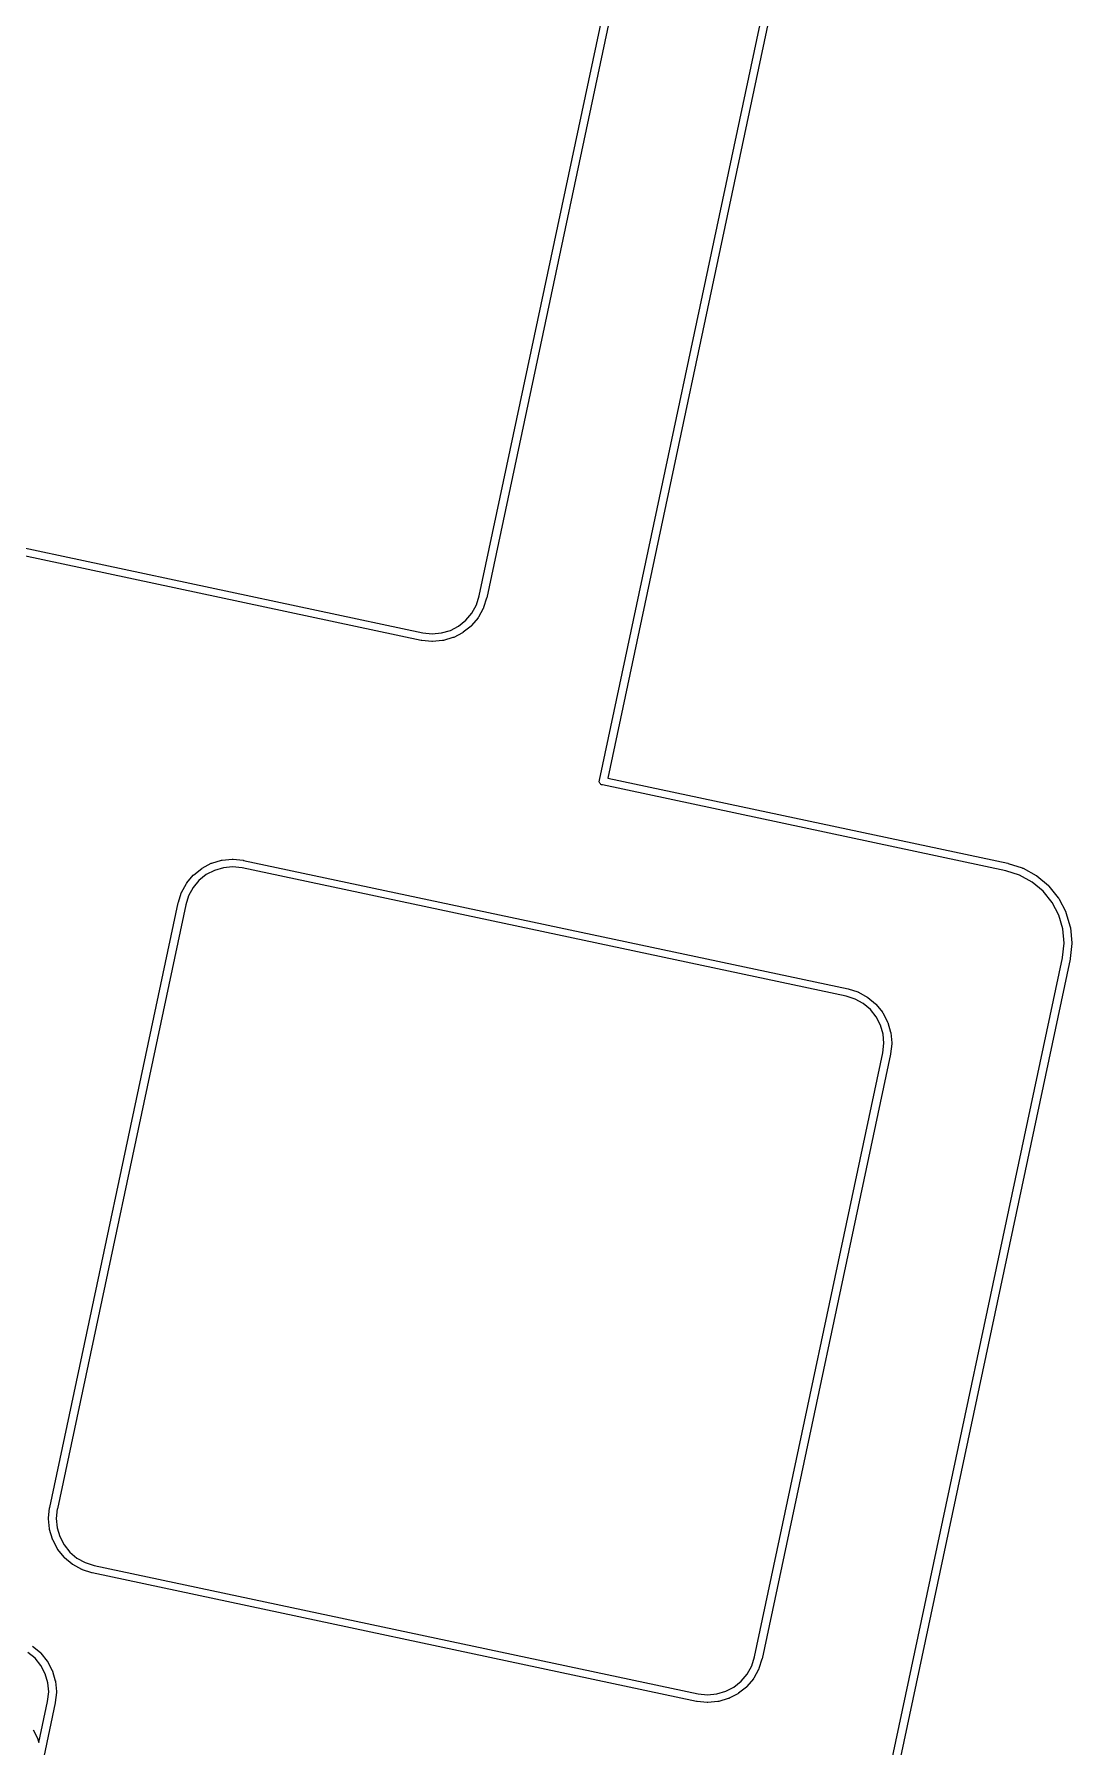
# Model space of a CAD drawing. Extents: x 59 to 2996, y -153 to 1402.
# Drawn here: x 629.68 to 649.84, y 452.36 to 485.63 of the extents above; entities that cross this region are included whole.
import ezdxf

# ---------------------------------------------------------------- set-up
doc = ezdxf.new("R2010")
doc.units = 0
doc.layers.add('BLACK', color=7, linetype='CONTINUOUS')

msp = doc.modelspace()

# ---------------------------------------------------------------- linework, layer by layer
at = {"layer": 'BLACK', "linetype": 'Continuous'}
for p, q in [((640.657, 471.138), (644.305, 488.302)), ((644.452, 488.271), (640.819, 471.177)), ((638.322, 474.717), (640.816, 486.452)), ((640.963, 486.424), (638.467, 474.679)), ((625.49, 476.496), (637.224, 474.001)), ((637.196, 473.854), (625.451, 476.35)), ((638.266, 474.542), (638.322, 474.717)), ((638.063, 474.246), (638.179, 474.384)), ((638.179, 474.384), (638.266, 474.542)), ((638.401, 474.476), (638.307, 474.305)), ((638.404, 474.482), (638.401, 474.476)), ((638.406, 474.489), (638.404, 474.482)), ((638.407, 474.49), (638.406, 474.489)), ((638.466, 474.676), (638.407, 474.49)), ((638.407, 474.49), (638.407, 474.49)), ((638.407, 474.49), (638.407, 474.49)), ((638.467, 474.679), (638.466, 474.676)), ((638.466, 474.676), (638.466, 474.676)), ((637.589, 473.998), (637.763, 474.049)), ((637.763, 474.049), (637.922, 474.133)), ((637.922, 474.133), (638.063, 474.246)), ((638.163, 474.133), (638.011, 474.011)), ((638.168, 474.138), (638.163, 474.133)), ((638.173, 474.143), (638.168, 474.138)), ((638.299, 474.293), (638.173, 474.144)), ((638.173, 474.144), (638.173, 474.144)), ((638.173, 474.144), (638.173, 474.144)), ((638.173, 474.144), (638.173, 474.143)), ((638.303, 474.299), (638.299, 474.293)), ((638.306, 474.304), (638.303, 474.299)), ((638.307, 474.305), (638.306, 474.304)), ((637.2, 473.853), (637.196, 473.854)), ((637.196, 473.854), (637.196, 473.854)), ((637.203, 473.853), (637.2, 473.853)), ((637.206, 473.852), (637.203, 473.853)), ((637.207, 473.852), (637.206, 473.852)), ((637.401, 473.832), (637.207, 473.852)), ((637.224, 474.001), (637.227, 474.001)), ((637.227, 474.001), (637.41, 473.982)), ((637.408, 473.832), (637.401, 473.832)), ((637.415, 473.832), (637.408, 473.832)), ((637.41, 473.982), (637.589, 473.998)), ((637.416, 473.832), (637.415, 473.832)), ((637.61, 473.849), (637.416, 473.832)), ((637.416, 473.832), (637.416, 473.832)), ((637.416, 473.832), (637.416, 473.832)), ((637.617, 473.851), (637.61, 473.849)), ((637.624, 473.852), (637.617, 473.851)), ((637.625, 473.852), (637.624, 473.852)), ((637.812, 473.907), (637.625, 473.852)), ((637.625, 473.852), (637.625, 473.852)), ((637.818, 473.91), (637.812, 473.907)), ((637.825, 473.912), (637.818, 473.91)), ((637.998, 474.003), (637.825, 473.913)), ((637.825, 473.913), (637.825, 473.913)), ((637.825, 473.913), (637.825, 473.913)), ((637.825, 473.913), (637.825, 473.912)), ((638.004, 474.007), (637.998, 474.003)), ((638.01, 474.01), (638.004, 474.007)), ((638.011, 474.011), (638.01, 474.01)), ((638.011, 474.011), (638.011, 474.011)), ((638.011, 474.011), (638.011, 474.011)), ((640.654, 471.12), (640.656, 471.135)), ((640.655, 471.106), (640.654, 471.12)), ((640.655, 471.105), (640.655, 471.106)), ((640.66, 471.091), (640.655, 471.105)), ((640.656, 471.135), (640.657, 471.138)), ((640.666, 471.078), (640.66, 471.091)), ((640.676, 471.067), (640.666, 471.078)), ((640.687, 471.057), (640.676, 471.067)), ((640.7, 471.05), (640.687, 471.057)), ((640.714, 471.045), (640.7, 471.05)), ((640.718, 471.045), (640.714, 471.045)), ((648.553, 469.38), (640.718, 471.045)), ((640.819, 471.177), (648.592, 469.525)), ((632.777, 469.302), (632.929, 469.424)), ((632.929, 469.424), (632.93, 469.425)), ((632.929, 469.424), (632.929, 469.424)), ((632.929, 469.424), (632.929, 469.424)), ((632.93, 469.425), (632.935, 469.429)), ((632.935, 469.429), (632.941, 469.432)), ((632.941, 469.432), (633.114, 469.523)), ((633.177, 469.386), (633.017, 469.303)), ((633.114, 469.523), (633.114, 469.523)), ((633.114, 469.523), (633.114, 469.523)), ((633.114, 469.523), (633.115, 469.523)), ((633.115, 469.523), (633.121, 469.526)), ((633.121, 469.526), (633.128, 469.528)), ((633.128, 469.528), (633.315, 469.583)), ((633.35, 469.437), (633.177, 469.386)), ((633.315, 469.583), (633.316, 469.584)), ((633.315, 469.583), (633.315, 469.583)), ((633.315, 469.583), (633.315, 469.583)), ((633.316, 469.584), (633.322, 469.585)), ((633.322, 469.585), (633.329, 469.586)), ((633.329, 469.586), (633.523, 469.604)), ((633.53, 469.454), (633.35, 469.437)), ((633.523, 469.604), (633.523, 469.604)), ((633.523, 469.604), (633.523, 469.604)), ((633.523, 469.604), (633.525, 469.604)), ((633.525, 469.604), (633.531, 469.604)), ((633.713, 469.434), (633.53, 469.454)), ((633.531, 469.604), (633.538, 469.604)), ((633.538, 469.604), (633.732, 469.583)), ((633.716, 469.434), (633.713, 469.434)), ((645.45, 466.94), (633.716, 469.434)), ((633.732, 469.583), (633.733, 469.583)), ((633.733, 469.583), (633.736, 469.582)), ((633.736, 469.582), (633.74, 469.582)), ((633.74, 469.582), (633.743, 469.581)), ((633.743, 469.581), (633.743, 469.581)), ((633.743, 469.581), (645.488, 467.085)), ((648.822, 469.294), (648.553, 469.38)), ((648.592, 469.525), (648.602, 469.521)), ((648.602, 469.521), (648.602, 469.521)), ((648.602, 469.521), (648.874, 469.435)), ((648.874, 469.435), (648.874, 469.435)), ((648.874, 469.435), (648.874, 469.435)), ((648.874, 469.435), (648.875, 469.435)), ((648.875, 469.435), (648.881, 469.432)), ((648.881, 469.432), (648.888, 469.429)), ((648.888, 469.429), (649.144, 469.288)), ((632.538, 468.959), (632.632, 469.13)), ((632.632, 469.13), (632.633, 469.131)), ((632.632, 469.13), (632.632, 469.13)), ((632.632, 469.13), (632.632, 469.13)), ((632.633, 469.131), (632.637, 469.137)), ((632.637, 469.137), (632.641, 469.142)), ((632.641, 469.142), (632.766, 469.292)), ((632.76, 469.051), (632.673, 468.893)), ((632.876, 469.19), (632.76, 469.051)), ((632.766, 469.292), (632.766, 469.292)), ((632.766, 469.292), (632.766, 469.292)), ((632.766, 469.292), (632.767, 469.292)), ((632.767, 469.292), (632.772, 469.297)), ((632.772, 469.297), (632.777, 469.302)), ((633.017, 469.303), (632.876, 469.19)), ((649.066, 469.16), (648.822, 469.294)), ((649.279, 468.982), (649.066, 469.16)), ((649.144, 469.288), (649.144, 469.288)), ((649.144, 469.288), (649.144, 469.288)), ((649.144, 469.288), (649.145, 469.288)), ((649.145, 469.288), (649.151, 469.284)), ((649.151, 469.284), (649.156, 469.28)), ((649.156, 469.28), (649.381, 469.092)), ((649.381, 469.092), (649.381, 469.092)), ((649.381, 469.092), (649.381, 469.092)), ((649.381, 469.092), (649.381, 469.091)), ((649.381, 469.091), (649.386, 469.086)), ((649.386, 469.086), (649.391, 469.081)), ((649.391, 469.081), (649.574, 468.853)), ((629.976, 457.011), (632.473, 468.756)), ((632.618, 468.718), (630.124, 456.984)), ((632.473, 468.756), (632.476, 468.767)), ((632.476, 468.767), (632.533, 468.946)), ((632.476, 468.767), (632.476, 468.767)), ((632.533, 468.947), (632.536, 468.953)), ((632.533, 468.946), (632.533, 468.947)), ((632.533, 468.946), (632.533, 468.946)), ((632.533, 468.946), (632.533, 468.946)), ((632.536, 468.953), (632.538, 468.959)), ((632.673, 468.893), (632.618, 468.718)), ((649.453, 468.765), (649.279, 468.982)), ((649.582, 468.519), (649.453, 468.765)), ((649.574, 468.853), (649.574, 468.853)), ((649.574, 468.853), (649.574, 468.853)), ((649.574, 468.853), (649.575, 468.852)), ((649.575, 468.852), (649.579, 468.847)), ((649.579, 468.847), (649.582, 468.841)), ((649.582, 468.841), (649.718, 468.582)), ((649.66, 468.252), (649.582, 468.519)), ((649.718, 468.582), (649.718, 468.582)), ((649.718, 468.582), (649.718, 468.582)), ((649.718, 468.582), (649.718, 468.581)), ((649.718, 468.581), (649.721, 468.574)), ((649.721, 468.574), (649.723, 468.568)), ((649.723, 468.568), (649.806, 468.287)), ((649.685, 467.975), (649.66, 468.252)), ((649.806, 468.287), (649.806, 468.286)), ((649.806, 468.286), (649.808, 468.279)), ((649.808, 468.279), (649.809, 468.273)), ((649.809, 468.273), (649.835, 467.981)), ((649.656, 467.695), (649.685, 467.975)), ((649.835, 467.967), (649.805, 467.675)), ((649.835, 467.981), (649.835, 467.981)), ((649.835, 467.981), (649.835, 467.981)), ((649.835, 467.981), (649.835, 467.98)), ((649.835, 467.98), (649.835, 467.973)), ((649.835, 467.973), (649.835, 467.967)), ((646.006, 450.524), (649.654, 467.688)), ((649.802, 467.661), (646.168, 450.563)), ((649.654, 467.688), (649.656, 467.695)), ((649.803, 467.668), (649.802, 467.661)), ((649.802, 467.661), (649.802, 467.661)), ((649.804, 467.671), (649.803, 467.668)), ((649.805, 467.675), (649.804, 467.674)), ((649.804, 467.674), (649.804, 467.671)), ((645.488, 467.085), (645.492, 467.084)), ((645.492, 467.084), (645.492, 467.084)), ((645.492, 467.084), (645.678, 467.025)), ((645.625, 466.884), (645.45, 466.94)), ((645.783, 466.797), (645.625, 466.884)), ((645.678, 467.025), (645.678, 467.025)), ((645.678, 467.025), (645.678, 467.025)), ((645.678, 467.025), (645.679, 467.024)), ((645.679, 467.024), (645.685, 467.022)), ((645.685, 467.022), (645.691, 467.019)), ((645.691, 467.019), (645.862, 466.925)), ((645.922, 466.681), (645.783, 466.797)), ((645.862, 466.925), (645.863, 466.924)), ((645.863, 466.924), (645.869, 466.92)), ((645.869, 466.92), (645.874, 466.917)), ((645.874, 466.917), (646.024, 466.791)), ((646.024, 466.791), (646.025, 466.791)), ((646.025, 466.791), (646.029, 466.786)), ((646.029, 466.786), (646.034, 466.781)), ((646.034, 466.781), (646.156, 466.629)), ((646.035, 466.54), (645.922, 466.681)), ((646.118, 466.38), (646.035, 466.54)), ((646.156, 466.629), (646.157, 466.628)), ((646.157, 466.628), (646.161, 466.622)), ((646.161, 466.622), (646.164, 466.616)), ((646.164, 466.616), (646.255, 466.443)), ((646.255, 466.443), (646.255, 466.443)), ((646.255, 466.443), (646.255, 466.443)), ((646.255, 466.443), (646.255, 466.442)), ((646.255, 466.442), (646.258, 466.436)), ((646.258, 466.436), (646.26, 466.43)), ((646.26, 466.43), (646.315, 466.243)), ((646.169, 466.207), (646.118, 466.38)), ((646.186, 466.028), (646.169, 466.207)), ((646.315, 466.243), (646.316, 466.242)), ((646.316, 466.242), (646.317, 466.235)), ((646.317, 466.235), (646.318, 466.228)), ((646.318, 466.228), (646.336, 466.034)), ((643.672, 454.108), (646.166, 465.842)), ((646.313, 465.814), (643.817, 454.069)), ((646.166, 465.845), (646.186, 466.028)), ((646.166, 465.842), (646.166, 465.845)), ((646.314, 465.818), (646.313, 465.814)), ((646.313, 465.814), (646.313, 465.814)), ((646.315, 465.824), (646.314, 465.821)), ((646.314, 465.821), (646.314, 465.818)), ((646.336, 466.019), (646.315, 465.825)), ((646.315, 465.825), (646.315, 465.824)), ((646.336, 466.034), (646.336, 466.034)), ((646.336, 466.034), (646.336, 466.034)), ((646.336, 466.034), (646.336, 466.033)), ((646.336, 466.033), (646.336, 466.026)), ((646.336, 466.026), (646.336, 466.019)), ((629.954, 456.806), (629.974, 457)), ((629.954, 456.799), (629.954, 456.806)), ((629.954, 456.792), (629.954, 456.799)), ((629.954, 456.791), (629.954, 456.792)), ((629.971, 456.597), (629.954, 456.791)), ((629.954, 456.791), (629.954, 456.791)), ((629.954, 456.791), (629.954, 456.791)), ((629.974, 457.001), (629.975, 457.004)), ((629.974, 457), (629.974, 457.001)), ((629.975, 457.008), (629.976, 457.011)), ((629.975, 457.004), (629.975, 457.008)), ((629.976, 457.011), (629.976, 457.011)), ((630.123, 456.981), (630.104, 456.798)), ((630.104, 456.798), (630.12, 456.618)), ((630.124, 456.984), (630.123, 456.981)), ((630.124, 456.984), (630.124, 456.984)), ((629.973, 456.59), (629.971, 456.597)), ((629.974, 456.584), (629.973, 456.59)), ((629.974, 456.583), (629.974, 456.584)), ((630.029, 456.395), (629.974, 456.583)), ((629.974, 456.583), (629.974, 456.583)), ((629.974, 456.583), (629.974, 456.583)), ((630.12, 456.618), (630.171, 456.445)), ((630.171, 456.445), (630.255, 456.285)), ((630.032, 456.389), (630.029, 456.395)), ((630.034, 456.383), (630.032, 456.389)), ((630.035, 456.382), (630.034, 456.383)), ((630.125, 456.209), (630.035, 456.382)), ((630.035, 456.382), (630.035, 456.382)), ((630.035, 456.382), (630.035, 456.382)), ((630.129, 456.203), (630.125, 456.209)), ((630.132, 456.197), (630.129, 456.203)), ((630.133, 456.197), (630.132, 456.197)), ((630.255, 456.045), (630.133, 456.197)), ((630.133, 456.197), (630.133, 456.197)), ((630.133, 456.197), (630.133, 456.197)), ((630.255, 456.285), (630.368, 456.144)), ((630.368, 456.144), (630.506, 456.028)), ((630.26, 456.04), (630.255, 456.045)), ((630.265, 456.035), (630.26, 456.04)), ((630.266, 456.034), (630.265, 456.035)), ((630.415, 455.909), (630.266, 456.034)), ((630.421, 455.905), (630.415, 455.909)), ((630.426, 455.901), (630.421, 455.905)), ((630.427, 455.9), (630.426, 455.901)), ((630.598, 455.806), (630.427, 455.9)), ((630.427, 455.9), (630.427, 455.9)), ((630.427, 455.9), (630.427, 455.9)), ((630.506, 456.028), (630.664, 455.941)), ((630.605, 455.804), (630.598, 455.806)), ((630.611, 455.801), (630.605, 455.804)), ((630.612, 455.801), (630.611, 455.801)), ((630.791, 455.744), (630.612, 455.801)), ((630.612, 455.801), (630.612, 455.801)), ((630.612, 455.801), (630.612, 455.801)), ((630.664, 455.941), (630.84, 455.886)), ((630.801, 455.74), (630.791, 455.744)), ((630.791, 455.744), (630.791, 455.744)), ((642.546, 453.244), (630.801, 455.74)), ((630.84, 455.886), (642.574, 453.391)), ((629.692, 454.08), (629.553, 454.196)), ((629.644, 454.316), (629.794, 454.191)), ((629.805, 453.94), (629.692, 454.08)), ((629.794, 454.191), (629.794, 454.191)), ((629.794, 454.191), (629.794, 454.191)), ((629.794, 454.191), (629.795, 454.19)), ((629.795, 454.19), (629.799, 454.185)), ((629.799, 454.185), (629.804, 454.18)), ((629.804, 454.18), (629.926, 454.028)), ((643.616, 453.932), (643.672, 454.108)), ((629.888, 453.78), (629.805, 453.94)), ((629.939, 453.607), (629.888, 453.78)), ((629.926, 454.028), (629.926, 454.028)), ((629.926, 454.028), (629.926, 454.028)), ((629.926, 454.028), (629.927, 454.027)), ((629.927, 454.027), (629.931, 454.022)), ((629.931, 454.022), (629.934, 454.016)), ((629.934, 454.016), (630.025, 453.843)), ((630.025, 453.843), (630.025, 453.843)), ((630.025, 453.843), (630.025, 453.843)), ((630.025, 453.843), (630.025, 453.842)), ((630.025, 453.842), (630.028, 453.836)), ((630.028, 453.836), (630.03, 453.829)), ((630.03, 453.829), (630.085, 453.642)), ((643.413, 453.636), (643.529, 453.774)), ((643.529, 453.774), (643.616, 453.932)), ((643.751, 453.866), (643.657, 453.695)), ((643.754, 453.872), (643.751, 453.866)), ((643.756, 453.879), (643.754, 453.872)), ((643.757, 453.88), (643.756, 453.879)), ((643.816, 454.066), (643.757, 453.88)), ((643.757, 453.88), (643.757, 453.88)), ((643.757, 453.88), (643.757, 453.88)), ((643.817, 454.069), (643.816, 454.066)), ((643.816, 454.066), (643.816, 454.066)), ((629.936, 453.244), (629.956, 453.427)), ((629.956, 453.427), (629.939, 453.607)), ((630.085, 453.642), (630.086, 453.641)), ((630.106, 453.419), (630.085, 453.225)), ((630.086, 453.641), (630.087, 453.634)), ((630.087, 453.634), (630.088, 453.628)), ((630.088, 453.628), (630.106, 453.433)), ((630.106, 453.433), (630.106, 453.433)), ((630.106, 453.433), (630.106, 453.433)), ((630.106, 453.433), (630.106, 453.432)), ((630.106, 453.432), (630.106, 453.426)), ((630.106, 453.426), (630.106, 453.419)), ((642.939, 453.388), (643.113, 453.439)), ((643.113, 453.439), (643.272, 453.523)), ((643.272, 453.523), (643.413, 453.636)), ((643.513, 453.523), (643.361, 453.401)), ((643.518, 453.528), (643.513, 453.523)), ((643.523, 453.533), (643.518, 453.528)), ((643.649, 453.683), (643.523, 453.534)), ((643.523, 453.534), (643.523, 453.534)), ((643.523, 453.534), (643.523, 453.534)), ((643.523, 453.534), (643.523, 453.533)), ((643.653, 453.689), (643.649, 453.683)), ((643.656, 453.694), (643.653, 453.689)), ((643.657, 453.695), (643.656, 453.694)), ((643.657, 453.695), (643.657, 453.695)), ((643.657, 453.695), (643.657, 453.695)), ((630.083, 453.214), (626.56, 436.637)), ((629.766, 452.443), (629.936, 453.241)), ((629.936, 453.241), (629.936, 453.244)), ((630.084, 453.217), (630.083, 453.214)), ((630.083, 453.214), (630.083, 453.214)), ((630.085, 453.224), (630.084, 453.22)), ((630.084, 453.22), (630.084, 453.217)), ((630.085, 453.225), (630.085, 453.224)), ((642.55, 453.243), (642.546, 453.244)), ((642.546, 453.244), (642.546, 453.244)), ((642.553, 453.243), (642.55, 453.243)), ((642.556, 453.242), (642.553, 453.243)), ((642.557, 453.242), (642.556, 453.242)), ((642.751, 453.222), (642.557, 453.242)), ((642.574, 453.391), (642.577, 453.391)), ((642.577, 453.391), (642.76, 453.372)), ((642.758, 453.222), (642.751, 453.222)), ((642.765, 453.222), (642.758, 453.222)), ((642.76, 453.372), (642.939, 453.388)), ((642.766, 453.222), (642.765, 453.222)), ((642.96, 453.239), (642.766, 453.222)), ((642.766, 453.222), (642.766, 453.222)), ((642.766, 453.222), (642.766, 453.222)), ((642.967, 453.241), (642.96, 453.239)), ((642.974, 453.242), (642.967, 453.241)), ((642.975, 453.242), (642.974, 453.242)), ((643.162, 453.297), (642.975, 453.242)), ((643.168, 453.3), (643.162, 453.297)), ((643.175, 453.302), (643.168, 453.3)), ((643.348, 453.393), (643.175, 453.303)), ((643.175, 453.303), (643.175, 453.303)), ((643.175, 453.303), (643.175, 453.303)), ((643.175, 453.303), (643.175, 453.302)), ((643.354, 453.397), (643.348, 453.393)), ((643.36, 453.4), (643.354, 453.397)), ((643.361, 453.401), (643.36, 453.4)), ((643.361, 453.401), (643.361, 453.401)), ((643.361, 453.401), (643.361, 453.401)), ((629.653, 452.69), (629.743, 452.518)), ((629.743, 452.518), (629.743, 452.517)), ((629.743, 452.517), (629.743, 452.517)), ((629.743, 452.517), (629.743, 452.517)), ((629.743, 452.517), (629.746, 452.51)), ((629.746, 452.51), (629.748, 452.504)), ((629.748, 452.504), (629.766, 452.443))]:
    msp.add_line(p, q, dxfattribs=at)

doc.saveas('drawing.dxf')
